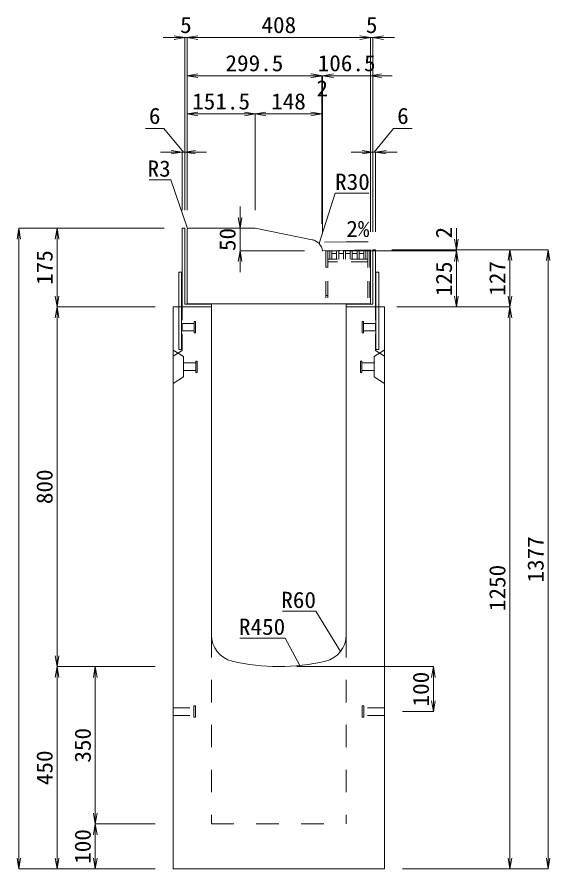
# Model space of a CAD drawing. Units: millimetres at full size. Extents: x -1809 to 57027, y -20349 to 17321.
# Drawn here: x 19818 to 21003, y -8896 to -7001 of the extents above; entities that cross this region are included whole.
import ezdxf
from ezdxf.enums import TextEntityAlignment as Align

# ---------------------------------------------------------------- set-up
doc = ezdxf.new("R2010")
doc.units = ezdxf.units.MM
doc.header["$LTSCALE"] = 50
for name, pattern in [('USER1', [2, 1, -1]), ('USER2', [1.35, 0.75, -0.6]), ('USER3', [1.35, 0.75, -0.6])]:
    doc.linetypes.add(name, pattern=pattern)
for name, color, linetype, lineweight in [('インサート', 3, 'USER2', 9), ('受枠', 3, 'Continuous', 5), ('寸法線', 7, 'Continuous', 13), ('引出線', 4, 'Continuous', 13), ('本体', 2, 'Continuous', 13), ('補助線', 8, 'Continuous', 13), ('ｸﾞﾚｰﾁﾝｸﾞ', 7, 'USER3', 9)]:
    doc.layers.add(name, color=color, linetype=linetype, lineweight=lineweight)
doc.styles.add('ＭＳ 明朝', font='')
doc.styles.get('ＭＳ 明朝').set_extended_font_data('MS Mincho')

# ---------------------------------------------------------------- blocks, each defined once
blk = doc.blocks.new('open_arrow')
at = {"color": 0, "linetype": 'Continuous', "lineweight": -2}
blk.add_lwpolyline([(7.5, 1.25), (0, 0), (7.5, -1.25)], dxfattribs=at)

msp = doc.modelspace()

# ---------------------------------------------------------------- linework, layer by layer
at = {"layer": 'インサート'}
for p, q in [((20185, -7682.55), (20212, -7682.55)), ((20185, -7682.55), (20185, -7699.55)), ((20215, -7678.55), (20212, -7678.55)), ((20212, -7678.55), (20212, -7703.55)), ((20215, -7703.55), (20215, -7678.55)), ((20585, -7678.55), (20588, -7678.55)), ((20585, -7703.55), (20585, -7678.55)), ((20588, -7678.55), (20588, -7703.55)), ((20615, -7682.55), (20588, -7682.55)), ((20615, -7682.55), (20615, -7699.55)), ((20185, -7699.55), (20212, -7699.55)), ((20212, -7703.55), (20215, -7703.55)), ((20588, -7703.55), (20585, -7703.55)), ((20615, -7699.55), (20588, -7699.55)), ((20218.2, -7766.55), (20215.2, -7766.55)), ((20215.2, -7766.55), (20215.2, -7791.55)), ((20218.2, -7791.55), (20218.2, -7766.55)), ((20581.8, -7766.55), (20584.8, -7766.55)), ((20581.8, -7791.55), (20581.8, -7766.55)), ((20584.8, -7766.55), (20584.8, -7791.55)), ((20188.2, -7770.55), (20215.2, -7770.55)), ((20188.2, -7770.55), (20188.2, -7787.55)), ((20611.8, -7770.55), (20584.8, -7770.55)), ((20611.8, -7770.55), (20611.8, -7787.55)), ((20188.2, -7787.55), (20215.2, -7787.55)), ((20215.2, -7791.55), (20218.2, -7791.55)), ((20584.8, -7791.55), (20581.8, -7791.55)), ((20611.8, -7787.55), (20584.8, -7787.55)), ((20165, -8537.55), (20211, -8537.55)), ((20165, -8554.55), (20165, -8537.55)), ((20211, -8558.55), (20211, -8533.55)), ((20211, -8533.55), (20215, -8533.55)), ((20215, -8558.55), (20215, -8533.55)), ((20585, -8533.55), (20589, -8533.55)), ((20585, -8533.55), (20585, -8558.55)), ((20589, -8533.55), (20589, -8558.55)), ((20635, -8537.55), (20589, -8537.55)), ((20635, -8537.55), (20635, -8554.55)), ((20165, -8554.55), (20211, -8554.55)), ((20215, -8558.55), (20211, -8558.55)), ((20589, -8558.55), (20585, -8558.55)), ((20635, -8554.55), (20589, -8554.55))]:
    msp.add_line(p, q, dxfattribs=at)
at = {"layer": '受枠'}
for p, q in [((20185, -7471.05), (20185, -7646.05)), ((20185, -7471.05), (20191, -7471.05)), ((20185, -7471.05), (20191, -7471.05)), ((20191, -7471.05), (20191, -7640.05)), ((20609, -7519.06), (20609, -7640.05)), ((20609, -7519.06), (20615, -7519.06)), ((20615, -7646.05), (20615, -7519.06)), ((20178, -7741.05), (20178, -7569.06)), ((20184, -7569.06), (20178, -7569.06)), ((20184, -7741.05), (20184, -7569.06)), ((20616, -7741.05), (20616, -7569.06)), ((20616, -7569.06), (20622, -7569.06)), ((20622, -7741.05), (20622, -7569.06)), ((20250, -7646.05), (20185, -7646.05)), ((20191, -7640.05), (20250, -7640.05)), ((20250, -7646.05), (20250, -7640.05)), ((20550, -7640.05), (20550, -7646.05)), ((20550, -7640.05), (20609, -7640.05)), ((20550, -7646.05), (20550, -7640.05)), ((20615, -7646.05), (20550, -7646.05)), ((20184, -7741.05), (20178, -7741.05)), ((20616, -7741.05), (20622, -7741.05))]:
    msp.add_line(p, q, dxfattribs=at)
at = {"layer": '寸法線'}
for p, q in [((20244, -7046.93), (20143, -7046.93)), ((20191, -7431.03), (20191, -7046.93)), ((20196, -7431.03), (20196, -7046.93)), ((20604, -7046.93), (20196, -7046.93)), ((20196, -7431.03), (20196, -7046.93)), ((20556, -7046.93), (20657, -7046.93)), ((20604, -7479.23), (20604, -7046.93)), ((20604, -7479.23), (20604, -7046.93)), ((20609, -7479.04), (20609, -7046.93)), ((20495.51, -7131.93), (20196, -7131.93)), ((20196, -7431.03), (20196, -7131.93)), ((20447.51, -7131.93), (20545.44, -7131.93)), ((20449.44, -7131.93), (20652, -7131.93)), ((20495.51, -7461.09), (20495.51, -7131.93)), ((20495.51, -7461.09), (20495.51, -7131.93)), ((20497.44, -7481.08), (20497.44, -7131.93)), ((20497.44, -7481.08), (20497.44, -7131.93)), ((20604, -7479.23), (20604, -7131.93)), ((20196, -7216.93), (20347.5, -7216.93)), ((20196, -7431.03), (20196, -7216.93)), ((20347.5, -7431.03), (20347.5, -7216.93)), ((20347.5, -7216.93), (20495.51, -7216.93)), ((20347.5, -7431.03), (20347.5, -7216.93)), ((20495.51, -7461.09), (20495.51, -7216.93)), ((20144.67, -7249.13), (20103.44, -7249.13)), ((20188, -7301.93), (20144.67, -7249.13)), ((20612, -7301.93), (20655.33, -7249.13)), ((20655.33, -7249.13), (20696.56, -7249.13)), ((20239, -7301.93), (20137, -7301.93)), ((20185, -7431.03), (20185, -7301.93)), ((20191, -7431.03), (20191, -7301.93)), ((20561, -7301.93), (20663, -7301.93)), ((20609, -7479.04), (20609, -7301.93)), ((20615, -7479.04), (20615, -7301.93)), ((20313.83, -7569.11), (20313.83, -7423.05)), ((19822.06, -8896.05), (19822.06, -7471.05)), ((20144.98, -7471.05), (19822.06, -7471.05)), ((19907.06, -7471.05), (19907.06, -7646.05)), ((20144.98, -7471.05), (19907.06, -7471.05)), ((20313.83, -7471.05), (20307.48, -7471.05)), ((20794.94, -7569.1), (20794.94, -7471.25)), ((20457.42, -7521.11), (20313.83, -7521.11)), ((20544.46, -7521.1), (20794.94, -7521.1)), ((20544.46, -7521.1), (20794.94, -7521.1)), ((20651.02, -7519.25), (20794.94, -7519.25)), ((20655.02, -7519.06), (20913.78, -7519.06)), ((20655.02, -7519.06), (20998.78, -7519.06)), ((20794.94, -7646.05), (20794.94, -7521.1)), ((20913.78, -7519.06), (20913.78, -7646.05)), ((20998.78, -7519.06), (20998.78, -8896.05)), ((20124.98, -7646.05), (19907.06, -7646.05)), ((19907.06, -7646.05), (19907.06, -8446.05)), ((20124.98, -7646.05), (19907.06, -7646.05)), ((20662.02, -7646.05), (20794.94, -7646.05)), ((20675.02, -7646.05), (20913.78, -7646.05)), ((20675.02, -7646.05), (20913.78, -7646.05)), ((20913.78, -7646.05), (20913.78, -8896.05)), ((20124.98, -8446.05), (19907.06, -8446.05)), ((19907.06, -8896.05), (19907.06, -8446.05)), ((20124.98, -8446.05), (19907.06, -8446.05)), ((19992.06, -8446.05), (19992.06, -8796.05)), ((20124.98, -8446.05), (19992.06, -8446.05)), ((20440.02, -8446.05), (20743.78, -8446.05)), ((20743.78, -8446.05), (20743.78, -8546.05)), ((20675.02, -8546.05), (20743.78, -8546.05)), ((20124.98, -8796.05), (19992.06, -8796.05)), ((19992.06, -8796.05), (19992.06, -8896.05)), ((20124.98, -8796.05), (19992.06, -8796.05)), ((20124.98, -8896.05), (19822.06, -8896.05)), ((20124.98, -8896.05), (19907.06, -8896.05)), ((20124.98, -8896.05), (19992.06, -8896.05)), ((20675.02, -8896.05), (20913.78, -8896.05)), ((20675.02, -8896.05), (20998.78, -8896.05))]:
    msp.add_line(p, q, dxfattribs=at)
at = {"layer": '引出線'}
for points in [[(20196.88, -7471.93), (20159.65, -7363.53), (20111.92, -7363.53)], [(20489.42, -7505.21), (20525.11, -7392.88), (20599.79, -7392.88)], [(20501.31, -7501.75), (20550.05, -7501.21), (20598.81, -7501.21)], [(20537.07, -8412.74), (20482.66, -8322.84), (20407.98, -8322.84)], [(20446.44, -8443.65), (20414.22, -8382.51), (20313.21, -8382.51)]]:
    msp.add_lwpolyline(points, dxfattribs=at)
at = {"layer": '本体', "lineweight": 20}
for p, q in [((20196, -7474.05), (20196, -7639.05)), ((20347.5, -7471.05), (20198.95, -7471.05)), ((20473.81, -7496.66), (20347.5, -7471.05)), ((20497.44, -7521.1), (20604, -7519.25)), ((20604, -7639.05), (20604, -7519.25)), ((20604, -7639.05), (20196, -7639.05))]:
    msp.add_line(p, q, dxfattribs=at)
at = {"layer": '本体'}
for p, q in [((20165, -7646.05), (20165, -8896.05)), ((20165, -7646.05), (20250, -7646.05)), ((20250, -7646.05), (20250, -8375.53)), ((20550, -7646.05), (20550, -8375.53)), ((20550, -7646.05), (20635, -7646.05)), ((20635, -7646.05), (20635, -8896.05)), ((20165, -8896.05), (20635, -8896.05))]:
    msp.add_line(p, q, dxfattribs=at)
at = {"layer": '本体', "linetype": 'USER2', "lineweight": 9}
for p, q in [((20185, -7743.05), (20185, -7646.05)), ((20615, -7743.05), (20615, -7646.05)), ((20165, -7755.55), (20185, -7743.05)), ((20635, -7755.55), (20615, -7743.05))]:
    msp.add_line(p, q, dxfattribs=at)
at = {"layer": '本体', "lineweight": 9}
for p, q in [((20165, -7742.05), (20188.2, -7756.55)), ((20634.58, -7742.31), (20611.8, -7756.55)), ((20188.2, -7756.55), (20188.2, -7801.55)), ((20611.8, -7756.55), (20611.8, -7801.55)), ((20188.2, -7801.55), (20165, -7816.05)), ((20611.8, -7801.55), (20635, -7816.05))]:
    msp.add_line(p, q, dxfattribs=at)
at = {"layer": '本体', "linetype": 'USER1', "lineweight": 15}
for p, q in [((20250, -8375.53), (20250, -8796.05)), ((20550, -8375.53), (20550, -8796.05)), ((20250, -8796.05), (20550, -8796.05))]:
    msp.add_line(p, q, dxfattribs=at)
at = {"layer": '本体', "lineweight": 20}
for centre, radius, start, end in [((20199, -7474.05), 3, 90, 180), ((20467.85, -7526.06), 30, 9.51572, 78.54145)]:
    msp.add_arc(centre, radius, start, end, dxfattribs=at)
at = {"layer": '本体'}
for centre, radius, start, end in [((20310, -8375.53), 60, 180, 256.65764), ((20490, -8375.53), 60, 283.34236, 0), ((20400, -7996.05), 450, 256.65764, 283.34236)]:
    msp.add_arc(centre, radius, start, end, dxfattribs=at)
at = {"layer": '補助線'}
msp.add_line((20473.82, -7496.71), (20475.55, -7497.06), dxfattribs=at)
at = {"layer": 'ｸﾞﾚｰﾁﾝｸﾞ', "linetype": 'USER2', "lineweight": 5}
for p, q in [((20602.5, -7521.05), (20504.5, -7521.05)), ((20504.5, -7521.05), (20504.5, -7639.05)), ((20509, -7521.05), (20509, -7639.05)), ((20513.5, -7540.05), (20513.5, -7521.05)), ((20518, -7540.05), (20518, -7521.05)), ((20528.6, -7540.05), (20528.6, -7521.05)), ((20533.1, -7540.05), (20533.1, -7521.05)), ((20543.7, -7540.05), (20543.7, -7521.05)), ((20548.2, -7540.05), (20548.2, -7521.05)), ((20558.8, -7540.05), (20558.8, -7521.05)), ((20563.3, -7540.05), (20563.3, -7521.05)), ((20573.9, -7540.05), (20573.9, -7521.05)), ((20578.4, -7540.05), (20578.4, -7521.05)), ((20589, -7540.05), (20589, -7521.05)), ((20593.5, -7540.05), (20593.5, -7521.05)), ((20598, -7521.05), (20598, -7639.05)), ((20602.5, -7521.05), (20602.5, -7639.05)), ((20598, -7540.05), (20509, -7540.05)), ((20518, -7527.05), (20528.6, -7527.05)), ((20533.1, -7527.05), (20543.7, -7527.05)), ((20548.2, -7527.05), (20558.8, -7527.05)), ((20563.3, -7527.05), (20573.9, -7527.05)), ((20578.4, -7527.05), (20589, -7527.05)), ((20509, -7557.55), (20504.5, -7557.55)), ((20598, -7546.05), (20509, -7546.05)), ((20509, -7620.55), (20504.5, -7620.55))]:
    msp.add_line(p, q, dxfattribs=at)

# ---------------------------------------------------------------- block references
at = {"layer": '寸法線', "xscale": 3.2, "yscale": 3.2}
for p, rotation in [((20191, -7046.93), 180), ((20604, -7046.93), 180), ((20604, -7046.93), 180), ((20495.51, -7131.93), 180), ((20495.51, -7131.93), 180), ((20497.44, -7131.93), 180), ((20347.5, -7216.93), 180), ((20495.51, -7216.93), 180), ((20185, -7301.93), 180), ((20609, -7301.93), 180), ((20313.83, -7471.05), 90), ((19822.06, -7471.05), 270), ((19907.06, -7471.05), 270), ((20794.94, -7519.25), 90), ((20313.83, -7521.11), 270), ((20794.94, -7521.1), 270), ((20794.94, -7521.1), 270), ((20913.78, -7519.06), 270), ((20998.78, -7519.06), 270), ((19907.06, -7646.05), 90), ((20794.94, -7646.05), 90), ((20913.78, -7646.05), 90), ((19907.06, -7646.05), 270), ((20913.78, -7646.05), 270), ((19907.06, -8446.05), 90), ((19907.06, -8446.05), 270), ((19992.06, -8446.05), 270), ((20743.78, -8446.05), 270), ((20743.78, -8546.05), 90), ((19992.06, -8796.05), 90), ((19992.06, -8796.05), 270), ((19822.06, -8896.05), 90), ((19907.06, -8896.05), 90), ((19992.06, -8896.05), 90), ((20913.78, -8896.05), 90), ((20998.78, -8896.05), 90)]:
    msp.add_blockref('open_arrow', p, dxfattribs=dict(at, rotation=rotation))
for p in [(20196, -7046.93), (20196, -7046.93), (20609, -7046.93), (20196, -7131.93), (20497.44, -7131.93), (20604, -7131.93), (20196, -7216.93), (20347.5, -7216.93), (20191, -7301.93), (20615, -7301.93)]:
    msp.add_blockref('open_arrow', p, dxfattribs=at)
at = {"layer": '引出線', "xscale": 0.0533, "yscale": 0.0533}
for p, rotation in [((20196.88, -7471.93), 109), ((20501.31, -7501.75), 0.6), ((20489.42, -7505.21), 72.4), ((20537.07, -8412.74), 121.2), ((20446.44, -8443.65), 117.8)]:
    msp.add_blockref('open_arrow', p, dxfattribs=dict(at, rotation=rotation))

# ---------------------------------------------------------------- texts
at = {"layer": '寸法線', "style": 'ＭＳ 明朝', "width": 1.05}
for s, p in [('5', (20193.5, -7018.91)), ('408', (20400, -7018.91)), ('5', (20606.5, -7018.91)), ('299.5', (20345.75, -7103.91)), ('106.5', (20550.72, -7103.91)), ('2', (20496.47, -7159.95)), ('151.5', (20271.75, -7188.91)), ('148', (20421.5, -7188.91)), ('6', (20124.05, -7221.11)), ('6', (20675.95, -7221.11))]:
    msp.add_text(s, height=36.03, dxfattribs=at).set_placement(p, align=Align.MIDDLE_CENTER)
for s, p in [('50', (20285.81, -7496.08)), ('2', (20766.92, -7480.99)), ('175', (19879.04, -7558.55)), ('125', (20766.92, -7583.58)), ('127', (20885.76, -7582.56)), ('800', (19879.04, -8046.05)), ('1377', (20970.76, -8207.56)), ('1250', (20885.76, -8271.05)), ('100', (20715.76, -8496.05)), ('350', (19964.04, -8621.05)), ('450', (19879.04, -8671.05)), ('100', (19964.04, -8846.05))]:
    msp.add_text(s, height=36.03, rotation=90, dxfattribs=at).set_placement(p, align=Align.MIDDLE_CENTER)
at = {"layer": '引出線', "style": 'ＭＳ 明朝', "width": 1.05}
for s, p in [('R3', (20159.65, -7320.33)), ('R60', (20482.66, -8279.64)), ('R450', (20414.22, -8339.31))]:
    msp.add_text(s, height=36.03, dxfattribs=at).set_placement(p, align=Align.TOP_RIGHT)
for s, p in [('R30', (20525.11, -7349.68)), ('2%', (20550.05, -7454.3))]:
    msp.add_text(s, height=36.03, dxfattribs=at).set_placement(p, align=Align.TOP_LEFT)

doc.saveas('drawing.dxf')
